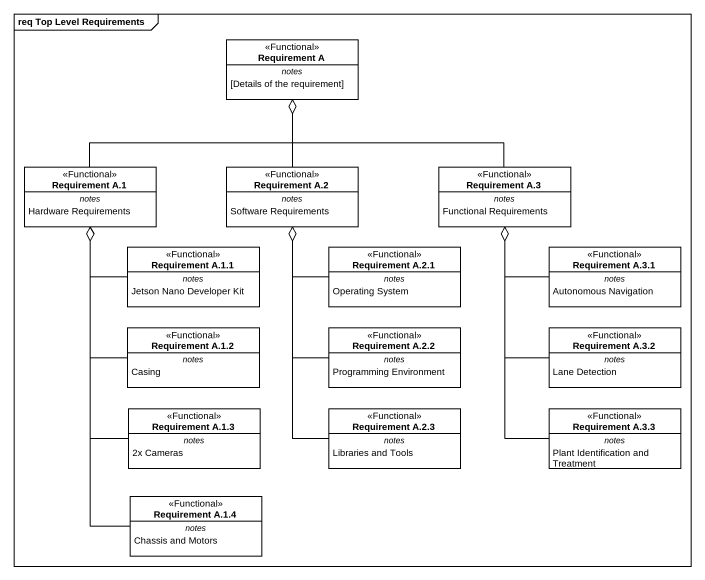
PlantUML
@startuml
mainframe req Top Level Requirements
hide circle
hide empty members
class "Requirement A" as Requirement_A <<Functional>> {
  -- notes --
  [Details of the requirement]
}
class "Requirement A.1" as Requirement_A_1 <<Functional>> {
  -- notes --
  Hardware Requirements
}
class "Requirement A.2" as Requirement_A_2 <<Functional>> {
  -- notes --
  Software Requirements
}
class "Requirement A.3" as Requirement_A_3 <<Functional>> {
  -- notes --
  Functional Requirements
}
class "Requirement A.1.1" as Requirement_A_1_1 <<Functional>> {
  -- notes --
  Jetson Nano Developer Kit
}
class "Requirement A.2.1" as Requirement_A_2_1 <<Functional>> {
  -- notes --
  Operating System
}
class "Requirement A.3.1" as Requirement_A_3_1 <<Functional>> {
  -- notes --
  Autonomous Navigation
}
class "Requirement A.1.2" as Requirement_A_1_2 <<Functional>> {
  -- notes --
  Casing
}
class "Requirement A.2.2" as Requirement_A_2_2 <<Functional>> {
  -- notes --
  Programming Environment
}
class "Requirement A.3.2" as Requirement_A_3_2 <<Functional>> {
  -- notes --
  Lane Detection
}
class "Requirement A.1.3" as Requirement_A_1_3 <<Functional>> {
  -- notes --
  2x Cameras
}
class "Requirement A.2.3" as Requirement_A_2_3 <<Functional>> {
  -- notes --
  Libraries and Tools
}
class "Requirement A.3.3" as Requirement_A_3_3 <<Functional>> {
  -- notes --
  Plant Identification and Treatment
}
class "Requirement A.1.4" as Requirement_A_1_4 <<Functional>> {
  -- notes --
  Chassis and Motors
}
Requirement_A_1 -up-o Requirement_A
Requirement_A_2 -up-o Requirement_A
Requirement_A_3 -left-o Requirement_A
Requirement_A_1_1 -up-o Requirement_A_1
Requirement_A_2_1 -up-o Requirement_A_2
Requirement_A_3_1 -up-o Requirement_A_3
Requirement_A_1_2 -up-o Requirement_A_1
Requirement_A_2_2 -up-o Requirement_A_2
Requirement_A_3_2 -up-o Requirement_A_3
Requirement_A_1_3 -up-o Requirement_A_1
Requirement_A_2_3 -up-o Requirement_A_2
Requirement_A_3_3 -up-o Requirement_A_3
Requirement_A_1_4 -up-o Requirement_A_1
@enduml
